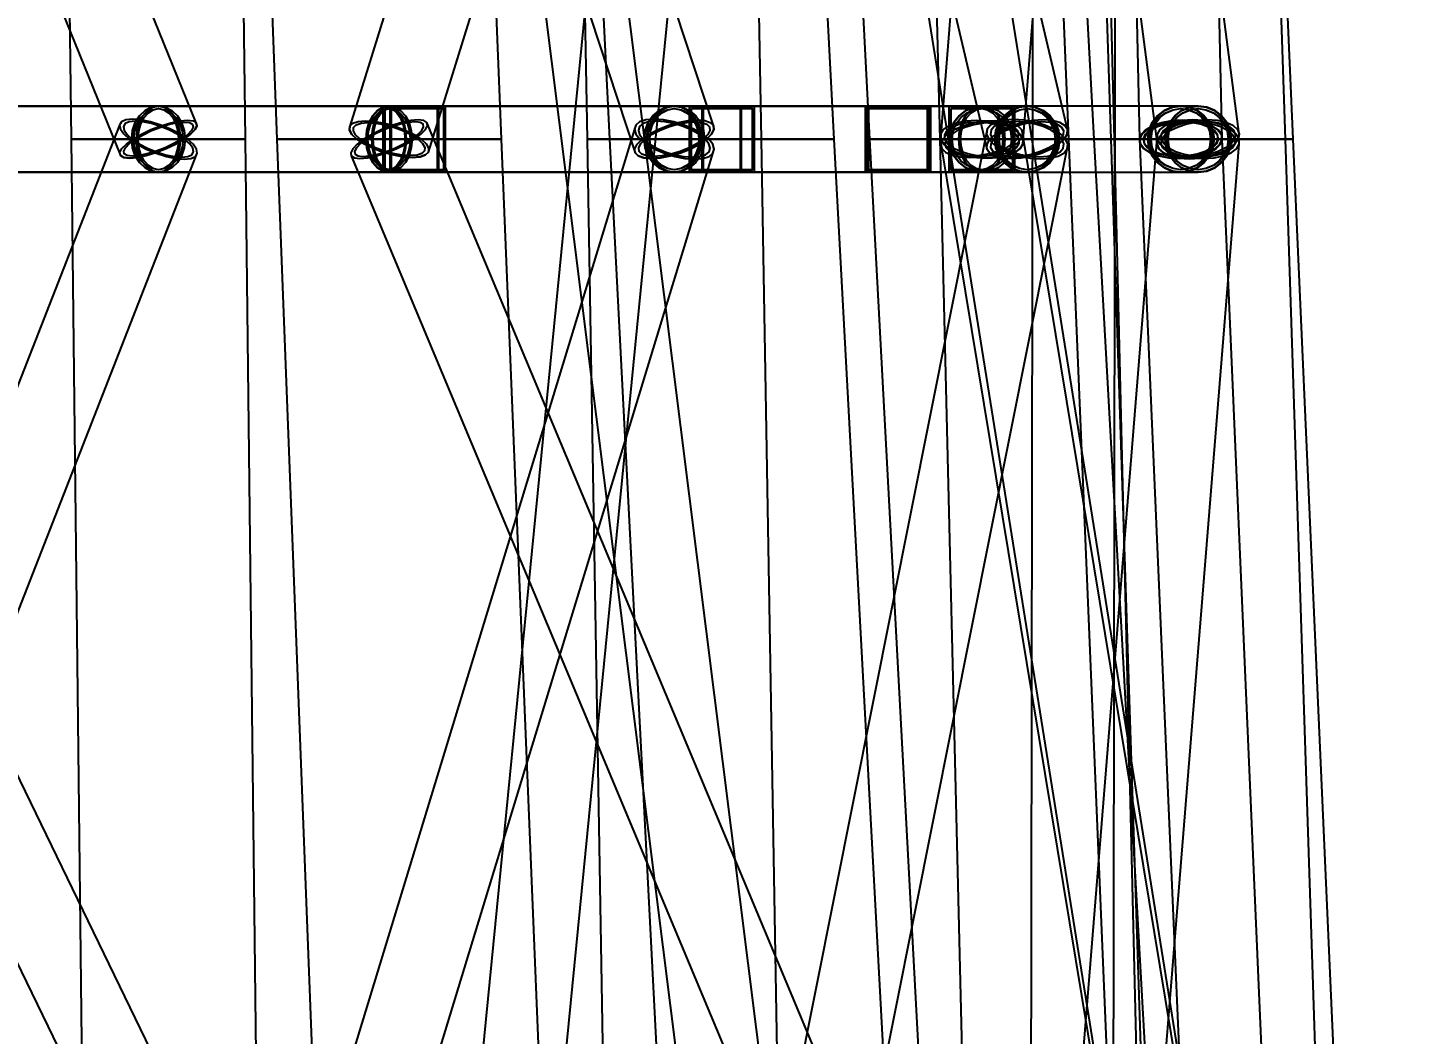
# Model space of a CAD drawing. Header units: millimetres. Extents: x -123812 to 252100, y -3000 to 639000.
# Drawn here: x 12595 to 21072, y 204509 to 210684 of the extents above; entities that cross this region are included whole.
import ezdxf

# ---------------------------------------------------------------- set-up
doc = ezdxf.new("R2010")
doc.units = ezdxf.units.MM
doc.layers.add('D-STR-DIM', color=7, linetype='Continuous', lineweight=13)
doc.layers.add('D-STR-STRC', color=7, linetype='Continuous', lineweight=25)
doc.styles.add('OpenSansCondensed-Light', font='OpenSansCondensed-Light.ttf')
doc.styles.add('TOWER_UNICODE', font='Arial Unicode.ttf')
doc.dimstyles.new('EZDXF', dxfattribs={"dimtxt": 0.25, "dimasz": 0.175, "dimexe": 0.375, "dimexo": 0.125, "dimgap": 0.1, "dimtad": 1, "dimlfac": 100, "dimzin": 12, "dimdsep": 46, "dimtxsty": 'OpenSansCondensed-Light', "dimblk": 'ARCHTICK', "dimcen": 2.5, "dimazin": 3, "dimtfac": 0.5, "dimtmove": 2, "dimatfit": 3})

# ---------------------------------------------------------------- blocks, each defined once
blk = doc.blocks.new('_ARCHTICK')
at = {"color": 0, "linetype": 'BYBLOCK', "const_width": 0.15}
blk.add_lwpolyline([(-0.5, -0.5), (0.5, 0.5)], dxfattribs=at)

msp = doc.modelspace()

# ---------------------------------------------------------------- linework, layer by layer
at = {"layer": 'D-STR-STRC'}
for points in [[(13987.2, 224969), (17130.1, 199969), (17138.7, 199960.4), (17163.8, 199954.4), (17203.9, 199951.6), (17256.1, 199952.1), (17316.9, 199955.8), (17382.1, 199962.6), (17447.4, 199971.9), (17508.2, 199983.1), (17560.4, 199995.5), (17600.4, 200008.1), (17625.6, 200020.3), (17634.2, 200031), (14491.3, 225031)], [(17413.1, 225024.1), (14957, 200024.1), (14965.6, 200012.4), (14990.9, 199999.7), (15031.1, 199987.1), (15083.4, 199975.4), (15144.4, 199965.3), (15209.8, 199957.6), (15275.3, 199952.8), (15336.2, 199951.2), (15388.6, 199953), (15428.8, 199957.9), (15454, 199965.7), (15462.6, 199975.9), (17918.7, 224975.9)], [(15848.8, 224960.6), (19849.4, 199960.6), (19858, 199953.2), (19883, 199949), (19922.9, 199948.3), (19974.9, 199951.2), (20035.4, 199957.3), (20100.3, 199966.4), (20165.2, 199977.7), (20225.7, 199990.6), (20277.7, 200004.1), (20317.6, 200017.4), (20342.6, 200029.4), (20351.2, 200039.4), (16350.5, 225039.4)], [(18781.5, 225000.4), (18742.8, 200000.4), (18751.4, 199986.2), (18776.8, 199973), (18817.2, 199961.6), (18869.8, 199952.8), (18931, 199947.2), (18996.8, 199945.3), (19062.5, 199947), (19123.8, 199952.4), (19176.4, 199961), (19216.7, 199972.3), (19242.1, 199985.5), (19250.8, 199999.6), (19289.5, 224999.6)], [(9103.2, 219899.2), (13165.6, 209899.2), (13185.5, 209887.6), (13219.9, 209883.6), (13266.4, 209887.6), (13321.9, 209899.2), (13382.6, 209917.7), (13444.2, 209941.8), (13502.8, 209969.9), (13554.2, 210000), (13594.9, 210030.1), (13622.2, 210058.2), (13634.2, 210082.3), (13630.1, 210100.8), (9567.7, 220100.8)], [(13029, 219916.3), (16323, 209916.3), (16341.7, 209897.5), (16375.5, 209885.7), (16422, 209881.7), (16478.1, 209885.7), (16539.9, 209897.5), (16603.3, 209916.3), (16663.9, 209940.8), (16717.6, 209969.4), (16760.7, 210000), (16790.4, 210030.6), (16804.5, 210059.2), (16802.1, 210083.7), (13508.1, 220083.7)], [(17679.5, 220079.3), (14571.7, 210079.3), (14570.2, 210056.1), (14585.2, 210029), (14615.8, 210000), (14659.7, 209971), (14714.1, 209943.9), (14775.2, 209920.7), (14838.9, 209902.9), (14900.8, 209891.7), (14956.6, 209887.9), (15002.7, 209891.7), (15035.8, 209902.9), (15053.7, 209920.7), (18161.6, 219920.7)], [(16129.5, 219940.2), (18480.3, 209940.2), (18496.2, 209915.4), (18527.7, 209896.4), (18572.9, 209884.4), (18628.6, 209880.3), (18691, 209884.4), (18755.8, 209896.4), (18818.7, 209915.4), (18875.4, 209940.2), (18922, 209969), (18955.2, 210000), (18973, 210031), (18974, 210059.8), (16623.2, 220059.8)], [(18994, 220030.2), (18197.6, 210030.2), (18198.1, 210000), (18215.6, 209969.8), (18249.1, 209941.7), (18296.2, 209917.6), (18353.7, 209899), (18417.7, 209887.4), (18483.8, 209883.4), (18547.6, 209887.4), (18604.6, 209899), (18651.1, 209917.6), (18683.8, 209941.7), (18700.5, 209969.8), (19496.9, 219969.8)], [(18221.3, 219968.9), (19524.1, 209968.9), (19535.6, 209940), (19563.5, 209915.1), (19605.9, 209896.1), (19659.9, 209884.1), (19721.8, 209880), (19787.4, 209884.1), (19852.3, 209896.1), (19912, 209915.1), (19962.4, 209940), (20000.1, 209968.9), (20022.6, 210000), (20028.3, 210031.1), (18725.4, 220031.1)], [(19189.2, 220000), (19416.6, 210000), (19422.8, 209969.2), (19445.8, 209940.5), (19484.2, 209915.8), (19535.2, 209896.9), (19595.4, 209885), (19660.8, 209880.9), (19726.8, 209885), (19788.9, 209896.9), (19843, 209915.8), (19885.4, 209940.5), (19913, 209969.2), (19924.2, 210000), (19696.7, 220000)], [(9416.5, 209796.8), (13397.9, 209796.8), (13432.6, 209803.7), (13465, 209824), (13492.9, 209856.3), (13514.2, 209898.4), (13527.6, 209947.4), (13532.2, 210000), (13527.6, 210052.6), (13514.2, 210101.6), (13492.9, 210143.7), (13465, 210176), (13432.6, 210196.3), (13397.9, 210203.2), (9416.5, 210203.2)], [(10359.7, 209796.8), (14812.7, 209796.8), (14839.9, 209803.7), (14865.3, 209824), (14887, 209856.3), (14903.8, 209898.4), (14914.3, 209947.4), (14917.8, 210000), (14914.3, 210052.6), (14903.8, 210101.6), (14887, 210143.7), (14865.3, 210176), (14839.9, 210196.3), (14812.7, 210203.2), (10359.7, 210203.2)], [(9724.4, 199913.6), (13636.1, 209913.6), (13631.5, 209938.9), (13611, 209968.4), (13576, 210000), (13528.8, 210031.6), (13472.7, 210061.1), (13411.6, 210086.4), (13349.4, 210105.8), (13290.6, 210118), (13239.1, 210122.2), (13198.4, 210118), (13171.3, 210105.8), (13159.6, 210086.4), (9248, 200086.4)], [(10130, 209895.1), (14980.1, 199895.1), (14987.5, 199883), (15010.1, 199878.9), (15046.4, 199883), (15093.7, 199895.1), (15149, 199914.4), (15208.4, 199939.5), (15267.9, 199968.7), (15323.5, 200000), (15371.3, 200031.3), (15408.1, 200060.5), (15431.4, 200085.6), (15439.6, 200104.9), (10589.5, 210104.9)], [(13757.3, 199939.1), (16807.3, 209939.1), (16798.4, 209968.5), (16773.4, 210000), (16734.1, 210031.5), (16683, 210060.9), (16623.8, 210086.2), (16560.4, 210105.5), (16497.1, 210117.7), (16438.3, 210121.9), (16388, 210117.7), (16349.5, 210105.5), (16325.6, 210086.2), (16317.9, 210060.9), (13267.9, 200060.9)], [(19228.5, 200102.5), (15044.5, 210102.5), (15025.2, 210114.3), (14991.4, 210118.3), (14945.4, 210114.3), (14890.4, 210102.5), (14830.1, 210083.7), (14768.6, 210059.2), (14710.1, 210030.6), (14658.6, 210000), (14617.6, 209969.4), (14589.9, 209940.8), (14577.4, 209916.3), (14580.9, 209897.5), (18765, 199897.5)], [(16979.5, 199939.8), (18972.9, 209939.8), (18976.5, 209968.8), (18963.1, 210000), (18933.7, 210031.2), (18890.1, 210060.2), (18835.5, 210085.2), (18773.5, 210104.3), (18708.3, 210116.3), (18644.4, 210120.4), (18586.1, 210116.3), (18537.5, 210104.3), (18501.8, 210085.2), (18481.4, 210060.2), (16488, 200060.2)], [(20351.3, 200029.3), (18700, 210029.3), (18694.3, 210056.6), (18671.8, 210080), (18634.2, 210098), (18584, 210109.3), (18524.5, 210113.1), (18459.9, 210109.3), (18394.6, 210098), (18333, 210080), (18279.3, 210056.6), (18237.1, 210029.3), (18209.4, 210000), (18198.1, 209970.7), (19849.3, 199970.7)], [(19220.2, 199969.4), (20027.6, 209969.4), (20027.2, 210000), (20009.7, 210030.6), (19976.3, 210059.1), (19929.3, 210083.6), (19871.8, 210102.4), (19807.8, 210114.2), (19741.7, 210118.2), (19677.9, 210114.2), (19620.8, 210102.4), (19574.3, 210083.6), (19541.6, 210059.1), (19524.8, 210030.6), (18717.4, 200030.6)], [(20357, 200000), (19923.5, 210000), (19919.8, 210029.9), (19899.2, 210057.8), (19862.9, 210081.8), (19813.5, 210100.1), (19754.4, 210111.7), (19689.6, 210115.6), (19623.4, 210111.7), (19560.5, 210100.1), (19505, 210081.8), (19460.8, 210057.8), (19430.9, 210029.9), (19417.3, 210000), (19850.8, 200000)]]:
    msp.add_lwpolyline(points, dxfattribs=at)
for points in [[(12734.5, 220000), (12862.9, 210000), (13932.8, 210000), (13802.6, 220000)], [(13751.2, 220000), (14124, 210000), (15501.4, 210000), (15102.2, 220000)], [(15669.2, 220000), (16165.1, 210000), (17542.4, 210000), (17020.1, 220000)], [(15842.3, 220000), (16027.6, 210000), (17097.6, 210000), (16910.4, 220000)], [(17245.1, 220000), (17760.4, 210000), (19137.7, 210000), (18596, 220000)], [(17939.3, 220000), (18192.2, 210000), (19262.1, 210000), (19007.4, 220000)], [(18570, 220000), (18981.7, 210000), (20359.1, 210000), (19920.9, 220000)], [(18909, 220000), (19241.3, 210000), (20311.2, 210000), (19977, 220000)], [(8391.1, 209800), (15115.9, 209800), (15115.9, 210200), (8391.1, 210200)], [(9275.7, 209800), (16973.2, 209800), (16973.2, 210200), (9275.7, 210200)], [(13233.8, 210000), (13239.4, 209947.4), (13255.8, 209898.4), (13281.9, 209856.3), (13315.8, 209824), (13355.4, 209803.7), (13397.9, 209796.8), (16562.6, 209796.8), (16605, 209803.7), (16644.6, 209824), (16678.6, 209856.3), (16704.6, 209898.4), (16721, 209947.4), (16726.6, 210000), (16721, 210052.6), (16704.6, 210101.6), (16678.6, 210143.7), (16644.6, 210176), (16605, 210196.3), (16562.6, 210203.2), (13397.9, 210203.2), (13355.4, 210196.3), (13315.8, 210176), (13281.9, 210143.7), (13255.8, 210101.6), (13239.4, 210052.6)], [(13561.9, 210000), (13556.3, 209947.4), (13539.9, 209898.4), (13513.8, 209856.3), (13479.9, 209824), (13440.3, 209803.7), (13397.9, 209796.8), (13355.4, 209803.7), (13315.8, 209824), (13281.9, 209856.3), (13255.8, 209898.4), (13239.4, 209947.4), (13233.8, 210000), (13239.4, 210052.6), (13255.8, 210101.6), (13281.9, 210143.7), (13315.8, 210176), (13355.4, 210196.3), (13397.9, 210203.2), (13440.3, 210196.3), (13479.9, 210176), (13513.8, 210143.7), (13539.9, 210101.6), (13556.3, 210052.6)], [(13548.9, 210000), (13543.8, 209951.5), (13528.7, 209906.4), (13504.7, 209867.6), (13473.4, 209837.9), (13437, 209819.2), (13397.9, 209812.8), (13358.7, 209819.2), (13322.3, 209837.9), (13291, 209867.6), (13267, 209906.4), (13251.9, 209951.5), (13246.8, 210000), (13251.9, 210048.5), (13267, 210093.6), (13291, 210132.4), (13322.3, 210162.1), (13358.7, 210180.8), (13397.9, 210187.2), (13437, 210180.8), (13473.4, 210162.1), (13504.7, 210132.4), (13528.7, 210093.6), (13543.8, 210048.5)], [(13532.2, 210000), (13527.6, 209947.4), (13514.2, 209898.4), (13492.9, 209856.3), (13465, 209824), (13432.6, 209803.7), (13397.9, 209796.8), (13363.1, 209803.7), (13330.7, 209824), (13302.8, 209856.3), (13281.5, 209898.4), (13268.1, 209947.4), (13263.5, 210000), (13268.1, 210052.6), (13281.5, 210101.6), (13302.8, 210143.7), (13330.7, 210176), (13363.1, 210196.3), (13397.9, 210203.2), (13432.6, 210196.3), (13465, 210176), (13492.9, 210143.7), (13514.2, 210101.6), (13527.6, 210052.6)], [(13521.6, 210000), (13517.4, 209951.5), (13505.1, 209906.4), (13485.4, 209867.6), (13459.7, 209837.9), (13429.9, 209819.2), (13397.9, 209812.8), (13365.8, 209819.2), (13336, 209837.9), (13310.3, 209867.6), (13290.6, 209906.4), (13278.3, 209951.5), (13274.1, 210000), (13278.3, 210048.5), (13290.6, 210093.6), (13310.3, 210132.4), (13336, 210162.1), (13365.8, 210180.8), (13397.9, 210187.2), (13429.9, 210180.8), (13459.7, 210162.1), (13485.4, 210132.4), (13505.1, 210093.6), (13517.4, 210048.5)], [(14671.6, 210000), (14676.4, 209947.4), (14690.5, 209898.4), (14712.9, 209856.3), (14742.1, 209824), (14776.2, 209803.7), (14812.7, 209796.8), (18449, 209796.8), (18485.6, 209803.7), (18519.6, 209824), (18548.8, 209856.3), (18571.3, 209898.4), (18585.3, 209947.4), (18590.2, 210000), (18585.3, 210052.6), (18571.3, 210101.6), (18548.8, 210143.7), (18519.6, 210176), (18485.6, 210196.3), (18449, 210203.2), (14812.7, 210203.2), (14776.2, 210196.3), (14742.1, 210176), (14712.9, 210143.7), (14690.5, 210101.6), (14676.4, 210052.6)], [(14953.8, 210000), (14949, 209947.4), (14934.9, 209898.4), (14912.5, 209856.3), (14883.3, 209824), (14849.2, 209803.7), (14812.7, 209796.8), (14776.2, 209803.7), (14742.1, 209824), (14712.9, 209856.3), (14690.5, 209898.4), (14676.4, 209947.4), (14671.6, 210000), (14676.4, 210052.6), (14690.5, 210101.6), (14712.9, 210143.7), (14742.1, 210176), (14776.2, 210196.3), (14812.7, 210203.2), (14849.2, 210196.3), (14883.3, 210176), (14912.5, 210143.7), (14934.9, 210101.6), (14949, 210052.6)], [(14942.7, 210000), (14938.3, 209951.5), (14925.3, 209906.4), (14904.6, 209867.6), (14877.7, 209837.9), (14846.3, 209819.2), (14812.7, 209812.8), (14779, 209819.2), (14747.7, 209837.9), (14720.8, 209867.6), (14700.1, 209906.4), (14687.1, 209951.5), (14682.7, 210000), (14687.1, 210048.5), (14700.1, 210093.6), (14720.8, 210132.4), (14747.7, 210162.1), (14779, 210180.8), (14812.7, 210187.2), (14846.3, 210180.8), (14877.7, 210162.1), (14904.6, 210132.4), (14925.3, 210093.6), (14938.3, 210048.5)], [(14917.8, 210000), (14914.3, 209947.4), (14903.8, 209898.4), (14887, 209856.3), (14865.3, 209824), (14839.9, 209803.7), (14812.7, 209796.8), (14785.5, 209803.7), (14760.1, 209824), (14738.3, 209856.3), (14721.6, 209898.4), (14711.1, 209947.4), (14707.5, 210000), (14711.1, 210052.6), (14721.6, 210101.6), (14738.3, 210143.7), (14760.1, 210176), (14785.5, 210196.3), (14812.7, 210203.2), (14839.9, 210196.3), (14865.3, 210176), (14887, 210143.7), (14903.8, 210101.6), (14914.3, 210052.6)], [(14909.6, 210000), (14906.3, 209951.5), (14896.6, 209906.4), (14881.2, 209867.6), (14861.1, 209837.9), (14837.8, 209819.2), (14812.7, 209812.8), (14787.6, 209819.2), (14764.3, 209837.9), (14744.2, 209867.6), (14728.8, 209906.4), (14719.1, 209951.5), (14715.8, 210000), (14719.1, 210048.5), (14728.8, 210093.6), (14744.2, 210132.4), (14764.3, 210162.1), (14787.6, 210180.8), (14812.7, 210187.2), (14837.8, 210180.8), (14861.1, 210162.1), (14881.2, 210132.4), (14896.6, 210093.6), (14906.3, 210048.5)], [(14777.1, 209800), (18125.1, 209800), (18125.1, 210200), (14777.1, 210200)], [(14777.1, 210200), (15157.5, 210200), (15157.5, 209800), (14777.1, 209800)], [(14788.5, 210188), (15146.1, 210188), (15146.1, 209812), (14788.5, 209812)], [(14818.7, 210200), (15115.9, 210200), (15115.9, 209800), (14818.7, 209800)], [(14827.6, 210188), (15107, 210188), (15107, 209812), (14827.6, 209812)], [(16376.7, 210000), (16383, 209947.4), (16401.6, 209898.4), (16431.1, 209856.3), (16469.6, 209824), (16514.5, 209803.7), (16562.6, 209796.8), (18727.2, 209796.8), (18775.3, 209803.7), (18820.1, 209824), (18858.6, 209856.3), (18888.2, 209898.4), (18906.7, 209947.4), (18913.1, 210000), (18906.7, 210052.6), (18888.2, 210101.6), (18858.6, 210143.7), (18820.1, 210176), (18775.3, 210196.3), (18727.2, 210203.2), (16562.6, 210203.2), (16514.5, 210196.3), (16469.6, 210176), (16431.1, 210143.7), (16401.6, 210101.6), (16383, 210052.6)], [(16748.5, 210000), (16742.1, 209947.4), (16723.6, 209898.4), (16694, 209856.3), (16655.5, 209824), (16610.7, 209803.7), (16562.6, 209796.8), (16514.5, 209803.7), (16469.6, 209824), (16431.1, 209856.3), (16401.6, 209898.4), (16383, 209947.4), (16376.7, 210000), (16383, 210052.6), (16401.6, 210101.6), (16431.1, 210143.7), (16469.6, 210176), (16514.5, 210196.3), (16562.6, 210203.2), (16610.7, 210196.3), (16655.5, 210176), (16694, 210143.7), (16723.6, 210101.6), (16742.1, 210052.6)], [(16733.8, 210000), (16728, 209951.5), (16710.9, 209906.4), (16683.7, 209867.6), (16648.2, 209837.9), (16606.9, 209819.2), (16562.6, 209812.8), (16518.3, 209819.2), (16477, 209837.9), (16441.5, 209867.6), (16414.3, 209906.4), (16397.2, 209951.5), (16391.3, 210000), (16397.2, 210048.5), (16414.3, 210093.6), (16441.5, 210132.4), (16477, 210162.1), (16518.3, 210180.8), (16562.6, 210187.2), (16606.9, 210180.8), (16648.2, 210162.1), (16683.7, 210132.4), (16710.9, 210093.6), (16728, 210048.5)], [(16726.6, 210000), (16721, 209947.4), (16704.6, 209898.4), (16678.6, 209856.3), (16644.6, 209824), (16605, 209803.7), (16562.6, 209796.8), (16520.1, 209803.7), (16480.6, 209824), (16446.6, 209856.3), (16420.5, 209898.4), (16404.2, 209947.4), (16398.6, 210000), (16404.2, 210052.6), (16420.5, 210101.6), (16446.6, 210143.7), (16480.6, 210176), (16520.1, 210196.3), (16562.6, 210203.2), (16605, 210196.3), (16644.6, 210176), (16678.6, 210143.7), (16704.6, 210101.6), (16721, 210052.6)], [(16713.7, 210000), (16708.5, 209951.5), (16693.4, 209906.4), (16669.4, 209867.6), (16638.1, 209837.9), (16601.7, 209819.2), (16562.6, 209812.8), (16523.5, 209819.2), (16487, 209837.9), (16455.7, 209867.6), (16431.7, 209906.4), (16416.6, 209951.5), (16411.5, 210000), (16416.6, 210048.5), (16431.7, 210093.6), (16455.7, 210132.4), (16487, 210162.1), (16523.5, 210180.8), (16562.6, 210187.2), (16601.7, 210180.8), (16638.1, 210162.1), (16669.4, 210132.4), (16693.4, 210093.6), (16708.5, 210048.5)], [(16655.1, 209800), (18133.5, 209800), (18133.5, 210200), (16655.1, 210200)], [(16655.1, 210200), (17052.4, 210200), (17052.4, 209800), (16655.1, 209800)], [(16667, 210188), (17040.5, 210188), (17040.5, 209812), (16667, 209812)], [(16734.3, 210200), (16973.2, 210200), (16973.2, 209800), (16734.3, 209800)], [(16741.5, 210188), (16966.1, 210188), (16966.1, 209812), (16741.5, 209812)], [(17735.1, 209800), (18648.8, 209800), (18648.8, 210200), (17735.1, 210200)], [(17735.1, 210200), (18134.6, 210200), (18134.6, 209800), (17735.1, 209800)], [(17736.2, 210200), (18133.5, 210200), (18133.5, 209800), (17736.2, 209800)], [(17744.6, 210200), (18125.1, 210200), (18125.1, 209800), (17744.6, 209800)], [(17747.1, 210188), (18122.6, 210188), (18122.6, 209812), (17747.1, 209812)], [(17748.1, 210188), (18121.6, 210188), (18121.6, 209812), (17748.1, 209812)], [(17756.1, 210188), (18113.7, 210188), (18113.7, 209812), (17756.1, 209812)], [(18249.3, 210200), (18648.8, 210200), (18648.8, 209800), (18249.3, 209800)], [(18251.9, 210000), (18258.6, 209947.4), (18278.3, 209898.4), (18309.6, 209856.3), (18350.5, 209824), (18398, 209803.7), (18449, 209796.8), (19670.4, 209796.8), (19721.4, 209803.7), (19769, 209824), (19809.8, 209856.3), (19841.2, 209898.4), (19860.8, 209947.4), (19867.6, 210000), (19860.8, 210052.6), (19841.2, 210101.6), (19809.8, 210143.7), (19769, 210176), (19721.4, 210196.3), (19670.4, 210203.2), (18449, 210203.2), (18398, 210196.3), (18350.5, 210176), (18309.6, 210143.7), (18278.3, 210101.6), (18258.6, 210052.6)], [(18646.2, 210000), (18639.5, 209947.4), (18619.8, 209898.4), (18588.5, 209856.3), (18547.6, 209824), (18500.1, 209803.7), (18449, 209796.8), (18398, 209803.7), (18350.5, 209824), (18309.6, 209856.3), (18278.3, 209898.4), (18258.6, 209947.4), (18251.9, 210000), (18258.6, 210052.6), (18278.3, 210101.6), (18309.6, 210143.7), (18350.5, 210176), (18398, 210196.3), (18449, 210203.2), (18500.1, 210196.3), (18547.6, 210176), (18588.5, 210143.7), (18619.8, 210101.6), (18639.5, 210052.6)], [(18261.3, 210188), (18636.8, 210188), (18636.8, 209812), (18261.3, 209812)], [(18630.7, 210000), (18624.5, 209951.5), (18606.4, 209906.4), (18577.5, 209867.6), (18539.9, 209837.9), (18496.1, 209819.2), (18449, 209812.8), (18402, 209819.2), (18358.2, 209837.9), (18320.6, 209867.6), (18291.7, 209906.4), (18273.6, 209951.5), (18267.4, 210000), (18273.6, 210048.5), (18291.7, 210093.6), (18320.6, 210132.4), (18358.2, 210162.1), (18402, 210180.8), (18449, 210187.2), (18496.1, 210180.8), (18539.9, 210162.1), (18577.5, 210132.4), (18606.4, 210093.6), (18624.5, 210048.5)], [(18590.2, 210000), (18585.3, 209947.4), (18571.3, 209898.4), (18548.8, 209856.3), (18519.6, 209824), (18485.6, 209803.7), (18449, 209796.8), (18412.5, 209803.7), (18378.5, 209824), (18349.3, 209856.3), (18326.8, 209898.4), (18312.7, 209947.4), (18307.9, 210000), (18312.7, 210052.6), (18326.8, 210101.6), (18349.3, 210143.7), (18378.5, 210176), (18412.5, 210196.3), (18449, 210203.2), (18485.6, 210196.3), (18519.6, 210176), (18548.8, 210143.7), (18571.3, 210101.6), (18585.3, 210052.6)], [(18579, 210000), (18574.6, 209951.5), (18561.6, 209906.4), (18541, 209867.6), (18514, 209837.9), (18482.7, 209819.2), (18449, 209812.8), (18415.4, 209819.2), (18384, 209837.9), (18357.1, 209867.6), (18336.5, 209906.4), (18323.5, 209951.5), (18319, 210000), (18323.5, 210048.5), (18336.5, 210093.6), (18357.1, 210132.4), (18384, 210162.1), (18415.4, 210180.8), (18449, 210187.2), (18482.7, 210180.8), (18514, 210162.1), (18541, 210132.4), (18561.6, 210093.6), (18574.6, 210048.5)], [(18528, 210000), (18534.8, 209947.4), (18554.7, 209898.4), (18586.3, 209856.3), (18627.6, 209824), (18675.6, 209803.7), (18727.2, 209796.8), (19776.2, 209796.8), (19827.8, 209803.7), (19875.8, 209824), (19917.1, 209856.3), (19948.7, 209898.4), (19968.6, 209947.4), (19975.4, 210000), (19968.6, 210052.6), (19948.7, 210101.6), (19917.1, 210143.7), (19875.8, 210176), (19827.8, 210196.3), (19776.2, 210203.2), (18727.2, 210203.2), (18675.6, 210196.3), (18627.6, 210176), (18586.3, 210143.7), (18554.7, 210101.6), (18534.8, 210052.6)], [(18926.4, 210000), (18919.6, 209947.4), (18899.7, 209898.4), (18868, 209856.3), (18826.8, 209824), (18778.7, 209803.7), (18727.2, 209796.8), (18675.6, 209803.7), (18627.6, 209824), (18586.3, 209856.3), (18554.7, 209898.4), (18534.8, 209947.4), (18528, 210000), (18534.8, 210052.6), (18554.7, 210101.6), (18586.3, 210143.7), (18627.6, 210176), (18675.6, 210196.3), (18727.2, 210203.2), (18778.7, 210196.3), (18826.8, 210176), (18868, 210143.7), (18899.7, 210101.6), (18919.6, 210052.6)], [(18913.1, 210000), (18906.7, 209947.4), (18888.2, 209898.4), (18858.6, 209856.3), (18820.1, 209824), (18775.3, 209803.7), (18727.2, 209796.8), (18679, 209803.7), (18634.2, 209824), (18595.7, 209856.3), (18566.2, 209898.4), (18547.6, 209947.4), (18541.3, 210000), (18547.6, 210052.6), (18566.2, 210101.6), (18595.7, 210143.7), (18634.2, 210176), (18679, 210196.3), (18727.2, 210203.2), (18775.3, 210196.3), (18820.1, 210176), (18858.6, 210143.7), (18888.2, 210101.6), (18906.7, 210052.6)], [(18910.7, 210000), (18904.4, 209951.5), (18886.1, 209906.4), (18856.9, 209867.6), (18818.9, 209837.9), (18774.7, 209819.2), (18727.2, 209812.8), (18679.7, 209819.2), (18635.4, 209837.9), (18597.4, 209867.6), (18568.2, 209906.4), (18549.9, 209951.5), (18543.7, 210000), (18549.9, 210048.5), (18568.2, 210093.6), (18597.4, 210132.4), (18635.4, 210162.1), (18679.7, 210180.8), (18727.2, 210187.2), (18774.7, 210180.8), (18818.9, 210162.1), (18856.9, 210132.4), (18886.1, 210093.6), (18904.4, 210048.5)], [(18898.4, 210000), (18892.6, 209951.5), (18875.5, 209906.4), (18848.3, 209867.6), (18812.8, 209837.9), (18771.5, 209819.2), (18727.2, 209812.8), (18682.8, 209819.2), (18641.5, 209837.9), (18606.1, 209867.6), (18578.8, 209906.4), (18561.7, 209951.5), (18555.9, 210000), (18561.7, 210048.5), (18578.8, 210093.6), (18606.1, 210132.4), (18641.5, 210162.1), (18682.8, 210180.8), (18727.2, 210187.2), (18771.5, 210180.8), (18812.8, 210162.1), (18848.3, 210132.4), (18875.5, 210093.6), (18892.6, 210048.5)], [(19467.2, 210000), (19474.2, 209947.4), (19494.5, 209898.4), (19526.7, 209856.3), (19568.8, 209824), (19617.8, 209803.7), (19670.4, 209796.8), (19776.2, 209796.8), (19828.8, 209803.7), (19877.8, 209824), (19919.9, 209856.3), (19952.2, 209898.4), (19972.5, 209947.4), (19979.4, 210000), (19972.5, 210052.6), (19952.2, 210101.6), (19919.9, 210143.7), (19877.8, 210176), (19828.8, 210196.3), (19776.2, 210203.2), (19670.4, 210203.2), (19617.8, 210196.3), (19568.8, 210176), (19526.7, 210143.7), (19494.5, 210101.6), (19474.2, 210052.6)], [(19873.5, 210000), (19866.6, 209947.4), (19846.3, 209898.4), (19814, 209856.3), (19772, 209824), (19723, 209803.7), (19670.4, 209796.8), (19617.8, 209803.7), (19568.8, 209824), (19526.7, 209856.3), (19494.5, 209898.4), (19474.2, 209947.4), (19467.2, 210000), (19474.2, 210052.6), (19494.5, 210101.6), (19526.7, 210143.7), (19568.8, 210176), (19617.8, 210196.3), (19670.4, 210203.2), (19723, 210196.3), (19772, 210176), (19814, 210143.7), (19846.3, 210101.6), (19866.6, 210052.6)], [(19867.6, 210000), (19860.8, 209947.4), (19841.2, 209898.4), (19809.8, 209856.3), (19769, 209824), (19721.4, 209803.7), (19670.4, 209796.8), (19619.4, 209803.7), (19571.8, 209824), (19531, 209856.3), (19499.6, 209898.4), (19479.9, 209947.4), (19473.2, 210000), (19479.9, 210052.6), (19499.6, 210101.6), (19531, 210143.7), (19571.8, 210176), (19619.4, 210196.3), (19670.4, 210203.2), (19721.4, 210196.3), (19769, 210176), (19809.8, 210143.7), (19841.2, 210101.6), (19860.8, 210052.6)], [(19857.6, 210000), (19851.2, 209951.5), (19832.5, 209906.4), (19802.7, 209867.6), (19764, 209837.9), (19718.8, 209819.2), (19670.4, 209812.8), (19622, 209819.2), (19576.8, 209837.9), (19538, 209867.6), (19508.3, 209906.4), (19489.6, 209951.5), (19483.2, 210000), (19489.6, 210048.5), (19508.3, 210093.6), (19538, 210132.4), (19576.8, 210162.1), (19622, 210180.8), (19670.4, 210187.2), (19718.8, 210180.8), (19764, 210162.1), (19802.7, 210132.4), (19832.5, 210093.6), (19851.2, 210048.5)], [(19852, 210000), (19845.9, 209951.5), (19827.7, 209906.4), (19798.8, 209867.6), (19761.2, 209837.9), (19717.4, 209819.2), (19670.4, 209812.8), (19623.4, 209819.2), (19579.6, 209837.9), (19541.9, 209867.6), (19513.1, 209906.4), (19494.9, 209951.5), (19488.7, 210000), (19494.9, 210048.5), (19513.1, 210093.6), (19541.9, 210132.4), (19579.6, 210162.1), (19623.4, 210180.8), (19670.4, 210187.2), (19717.4, 210180.8), (19761.2, 210162.1), (19798.8, 210132.4), (19827.7, 210093.6), (19845.9, 210048.5)], [(19979.4, 210000), (19972.5, 209947.4), (19952.2, 209898.4), (19919.9, 209856.3), (19877.8, 209824), (19828.8, 209803.7), (19776.2, 209796.8), (19723.6, 209803.7), (19674.6, 209824), (19632.6, 209856.3), (19600.3, 209898.4), (19580, 209947.4), (19573.1, 210000), (19580, 210052.6), (19600.3, 210101.6), (19632.6, 210143.7), (19674.6, 210176), (19723.6, 210196.3), (19776.2, 210203.2), (19828.8, 210196.3), (19877.8, 210176), (19919.9, 210143.7), (19952.2, 210101.6), (19972.5, 210052.6)], [(19975.4, 210000), (19968.6, 209947.4), (19948.7, 209898.4), (19917.1, 209856.3), (19875.8, 209824), (19827.8, 209803.7), (19776.2, 209796.8), (19724.7, 209803.7), (19676.6, 209824), (19635.4, 209856.3), (19603.7, 209898.4), (19583.8, 209947.4), (19577, 210000), (19583.8, 210052.6), (19603.7, 210101.6), (19635.4, 210143.7), (19676.6, 210176), (19724.7, 210196.3), (19776.2, 210203.2), (19827.8, 210196.3), (19875.8, 210176), (19917.1, 210143.7), (19948.7, 210101.6), (19968.6, 210052.6)], [(19963.4, 210000), (19957, 209951.5), (19938.3, 209906.4), (19908.6, 209867.6), (19869.8, 209837.9), (19824.7, 209819.2), (19776.2, 209812.8), (19727.8, 209819.2), (19682.6, 209837.9), (19643.9, 209867.6), (19614.1, 209906.4), (19595.4, 209951.5), (19589.1, 210000), (19595.4, 210048.5), (19614.1, 210093.6), (19643.9, 210132.4), (19682.6, 210162.1), (19727.8, 210180.8), (19776.2, 210187.2), (19824.7, 210180.8), (19869.8, 210162.1), (19908.6, 210132.4), (19938.3, 210093.6), (19957, 210048.5)], [(19959.7, 210000), (19953.5, 209951.5), (19935.1, 209906.4), (19906, 209867.6), (19868, 209837.9), (19823.7, 209819.2), (19776.2, 209812.8), (19728.7, 209819.2), (19684.5, 209837.9), (19646.5, 209867.6), (19617.3, 209906.4), (19599, 209951.5), (19592.7, 210000), (19599, 210048.5), (19617.3, 210093.6), (19646.5, 210132.4), (19684.5, 210162.1), (19728.7, 210180.8), (19776.2, 210187.2), (19823.7, 210180.8), (19868, 210162.1), (19906, 210132.4), (19935.1, 210093.6), (19953.5, 210048.5)], [(13219.7, 210000), (13266.9, 209968.4), (13323, 209938.9), (13384.1, 209913.6), (13446.3, 209894.2), (13505.1, 209882), (13556.6, 209877.8), (13597.3, 209882), (13624.4, 209894.2), (13636.1, 209913.6), (13631.5, 209938.9), (13611, 209968.4), (13576, 210000), (13528.8, 210031.6), (13472.7, 210061.1), (13411.6, 210086.4), (13349.4, 210105.8), (13290.6, 210118), (13239.1, 210122.2), (13198.4, 210118), (13171.3, 210105.8), (13159.6, 210086.4), (13164.2, 210061.1), (13184.7, 210031.6)], [(13554.2, 210000), (13502.8, 209969.9), (13444.2, 209941.8), (13382.6, 209917.7), (13321.9, 209899.2), (13266.4, 209887.6), (13219.9, 209883.6), (13185.5, 209887.6), (13165.6, 209899.2), (13161.5, 209917.7), (13173.5, 209941.8), (13200.8, 209969.9), (13241.5, 210000), (13292.9, 210030.1), (13351.5, 210058.2), (13413.1, 210082.3), (13473.8, 210100.8), (13529.3, 210112.4), (13575.8, 210116.4), (13610.2, 210112.4), (13630.1, 210100.8), (13634.2, 210082.3), (13622.2, 210058.2), (13594.9, 210030.1)], [(13237.3, 210000), (13279.8, 209971.5), (13330.3, 209944.9), (13385.5, 209922.1), (13441.5, 209904.6), (13494.5, 209893.6), (13541, 209889.8), (13577.7, 209893.6), (13602.1, 209904.6), (13612.6, 209922.1), (13608.5, 209944.9), (13590, 209971.5), (13558.4, 210000), (13515.9, 210028.5), (13465.4, 210055.1), (13410.2, 210077.9), (13354.2, 210095.4), (13301.2, 210106.4), (13254.7, 210110.2), (13218, 210106.4), (13193.6, 210095.4), (13183.1, 210077.9), (13187.2, 210055.1), (13205.7, 210028.5)], [(13538.8, 210000), (13492.5, 209972.8), (13439.7, 209947.5), (13384.1, 209925.8), (13329.4, 209909.1), (13279.4, 209898.7), (13237.4, 209895.1), (13206.4, 209898.7), (13188.4, 209909.1), (13184.7, 209925.8), (13195.6, 209947.5), (13220.2, 209972.8), (13256.9, 210000), (13303.2, 210027.2), (13356, 210052.5), (13411.6, 210074.2), (13466.3, 210090.9), (13516.3, 210101.3), (13558.3, 210104.9), (13589.3, 210101.3), (13607.3, 210090.9), (13611, 210074.2), (13600.1, 210052.5), (13575.5, 210027.2)], [(15009.6, 210000), (15040.2, 209971), (15055.2, 209943.9), (15053.7, 209920.7), (15035.8, 209902.9), (15002.7, 209891.7), (14956.6, 209887.9), (14900.8, 209891.7), (14838.9, 209902.9), (14775.2, 209920.7), (14714.1, 209943.9), (14659.7, 209971), (14615.8, 210000), (14585.2, 210029), (14570.2, 210056.1), (14571.7, 210079.3), (14589.6, 210097.1), (14622.7, 210108.3), (14668.7, 210112.1), (14724.6, 210108.3), (14786.5, 210097.1), (14850.2, 210079.3), (14911.3, 210056.1), (14965.7, 210029)], [(14658.6, 210000), (14617.6, 209969.4), (14589.9, 209940.8), (14577.4, 209916.3), (14580.9, 209897.5), (14600.2, 209885.7), (14634, 209881.7), (14680, 209885.7), (14735, 209897.5), (14795.3, 209916.3), (14856.8, 209940.8), (14915.3, 209969.4), (14966.8, 210000), (15007.8, 210030.6), (15035.5, 210059.2), (15048, 210083.7), (15044.5, 210102.5), (15025.2, 210114.3), (14991.4, 210118.3), (14945.4, 210114.3), (14890.4, 210102.5), (14830.1, 210083.7), (14768.6, 210059.2), (14710.1, 210030.6)], [(14990.2, 210000), (15017.8, 209973.8), (15031.3, 209949.4), (15030, 209928.5), (15013.9, 209912.4), (14984, 209902.3), (14942.5, 209898.9), (14892.1, 209902.3), (14836.3, 209912.4), (14778.9, 209928.5), (14723.8, 209949.4), (14674.8, 209973.8), (14635.1, 210000), (14607.6, 210026.2), (14594, 210050.6), (14595.4, 210071.5), (14611.5, 210087.6), (14641.4, 210097.7), (14682.9, 210101.1), (14733.3, 210097.7), (14789.1, 210087.6), (14846.5, 210071.5), (14901.6, 210050.6), (14950.6, 210026.2)], [(14673.8, 210000), (14636.8, 209972.4), (14611.8, 209946.7), (14600.5, 209924.6), (14603.7, 209907.6), (14621.1, 209897), (14651.6, 209893.3), (14693.1, 209897), (14742.7, 209907.6), (14797, 209924.6), (14852.5, 209946.7), (14905.2, 209972.4), (14951.6, 210000), (14988.6, 210027.6), (15013.6, 210053.3), (15024.8, 210075.4), (15021.7, 210092.4), (15004.2, 210103), (14973.8, 210106.7), (14932.3, 210103), (14882.7, 210092.4), (14828.4, 210075.4), (14772.9, 210053.3), (14720.2, 210027.6)], [(16351.8, 210000), (16391.1, 209968.5), (16442.1, 209939.1), (16501.4, 209913.8), (16564.8, 209894.5), (16628.1, 209882.3), (16686.9, 209878.1), (16737.2, 209882.3), (16775.6, 209894.5), (16799.5, 209913.8), (16807.3, 209939.1), (16798.4, 209968.5), (16773.4, 210000), (16734.1, 210031.5), (16683, 210060.9), (16623.8, 210086.2), (16560.4, 210105.5), (16497.1, 210117.7), (16438.3, 210121.9), (16388, 210117.7), (16349.5, 210105.5), (16325.6, 210086.2), (16317.9, 210060.9), (16326.8, 210031.5)], [(16760.7, 210000), (16717.6, 209969.4), (16663.9, 209940.8), (16603.3, 209916.3), (16539.9, 209897.5), (16478.1, 209885.7), (16422, 209881.7), (16375.5, 209885.7), (16341.7, 209897.5), (16323, 209916.3), (16320.7, 209940.8), (16334.8, 209969.4), (16364.4, 210000), (16407.6, 210030.6), (16461.3, 210059.2), (16521.9, 210083.7), (16585.3, 210102.5), (16647.1, 210114.3), (16703.2, 210118.3), (16749.7, 210114.3), (16783.4, 210102.5), (16802.1, 210083.7), (16804.5, 210059.2), (16790.4, 210030.6)], [(16372.5, 210000), (16408, 209971.6), (16454, 209945.1), (16507.4, 209922.3), (16564.6, 209904.8), (16621.6, 209893.9), (16674.6, 209890.1), (16720, 209893.9), (16754.7, 209904.8), (16776.2, 209922.3), (16783.2, 209945.1), (16775.2, 209971.6), (16752.7, 210000), (16717.2, 210028.4), (16671.2, 210054.9), (16617.8, 210077.7), (16560.6, 210095.2), (16503.5, 210106.1), (16450.5, 210109.9), (16405.2, 210106.1), (16370.5, 210095.2), (16348.9, 210077.7), (16341.9, 210054.9), (16350, 210028.4)], [(16741.2, 210000), (16702.3, 209972.4), (16653.9, 209946.7), (16599.3, 209924.6), (16542.1, 209907.6), (16486.4, 209896.9), (16435.8, 209893.3), (16393.9, 209896.9), (16363.5, 209907.6), (16346.6, 209924.6), (16344.5, 209946.7), (16357.2, 209972.4), (16383.9, 210000), (16422.8, 210027.6), (16471.2, 210053.3), (16525.9, 210075.4), (16583, 210092.4), (16638.8, 210103.1), (16689.3, 210106.7), (16731.3, 210103.1), (16761.7, 210092.4), (16778.5, 210075.4), (16780.7, 210053.3), (16768, 210027.6)], [(18700, 210000), (18700.5, 209969.8), (18683.8, 209941.7), (18651.1, 209917.6), (18604.6, 209899), (18547.6, 209887.4), (18483.8, 209883.4), (18417.7, 209887.4), (18353.7, 209899), (18296.2, 209917.6), (18249.1, 209941.7), (18215.6, 209969.8), (18198.1, 210000), (18197.6, 210030.2), (18214.3, 210058.3), (18247, 210082.4), (18293.4, 210101), (18350.5, 210112.6), (18414.3, 210116.6), (18480.4, 210112.6), (18544.4, 210101), (18601.9, 210082.4), (18649, 210058.3), (18682.4, 210030.2)], [(18209.4, 210000), (18198.1, 209970.7), (18203.8, 209943.4), (18226.2, 209920), (18263.9, 209902), (18314.1, 209890.7), (18373.6, 209886.9), (18438.2, 209890.7), (18503.5, 209902), (18565.1, 209920), (18618.8, 209943.4), (18660.9, 209970.7), (18688.6, 210000), (18700, 210029.3), (18694.3, 210056.6), (18671.8, 210080), (18634.2, 210098), (18584, 210109.3), (18524.5, 210113.1), (18459.9, 210109.3), (18394.6, 210098), (18333, 210080), (18279.3, 210056.6), (18237.1, 210029.3)], [(18675.3, 210000), (18675.7, 209972.8), (18660.7, 209947.4), (18631.2, 209925.7), (18589.3, 209909), (18537.9, 209898.5), (18480.4, 209894.9), (18420.8, 209898.5), (18363.1, 209909), (18311.2, 209925.7), (18268.8, 209947.4), (18238.6, 209972.8), (18222.8, 210000), (18222.4, 210027.2), (18237.4, 210052.6), (18266.9, 210074.3), (18308.7, 210091), (18360.2, 210101.5), (18417.7, 210105.1), (18477.3, 210101.5), (18535, 210091), (18586.9, 210074.3), (18629.3, 210052.6), (18659.5, 210027.2)], [(18233, 210000), (18222.8, 209973.6), (18227.9, 209949), (18248.2, 209927.9), (18282.1, 209911.7), (18327.4, 209901.5), (18381, 209898), (18439.2, 209901.5), (18498.1, 209911.7), (18553.7, 209927.9), (18602.1, 209949), (18640.1, 209973.6), (18665.1, 210000), (18675.3, 210026.4), (18670.1, 210051), (18649.9, 210072.1), (18616, 210088.3), (18570.7, 210098.5), (18517.1, 210102), (18458.9, 210098.5), (18400, 210088.3), (18344.4, 210072.1), (18296, 210051), (18258, 210026.4)], [(18491.2, 210000), (18520.7, 209968.8), (18564.2, 209939.8), (18618.8, 209914.8), (18680.9, 209895.7), (18746, 209883.7), (18809.9, 209879.6), (18868.2, 209883.7), (18916.8, 209895.7), (18952.5, 209914.8), (18972.9, 209939.8), (18976.5, 209968.8), (18963.1, 210000), (18933.7, 210031.2), (18890.1, 210060.2), (18835.5, 210085.2), (18773.5, 210104.3), (18708.3, 210116.3), (18644.4, 210120.4), (18586.1, 210116.3), (18537.5, 210104.3), (18501.8, 210085.2), (18481.4, 210060.2), (18477.8, 210031.2)], [(18955.2, 210000), (18922, 209969), (18875.4, 209940.2), (18818.7, 209915.4), (18755.8, 209896.4), (18691, 209884.4), (18628.6, 209880.3), (18572.9, 209884.4), (18527.7, 209896.4), (18496.2, 209915.4), (18480.3, 209940.2), (18481.3, 209969), (18499.1, 210000), (18532.4, 210031), (18578.9, 210059.8), (18635.6, 210084.6), (18698.5, 210103.6), (18763.4, 210115.6), (18825.8, 210119.7), (18881.4, 210115.6), (18926.6, 210103.6), (18958.2, 210084.6), (18974, 210059.8), (18973, 210031)], [(18514.4, 210000), (18541, 209971.9), (18580.2, 209945.7), (18629.5, 209923.2), (18685.4, 209906), (18744.2, 209895.1), (18801.8, 209891.4), (18854.3, 209895.1), (18898.2, 209906), (18930.4, 209923.2), (18948.7, 209945.7), (18952, 209971.9), (18939.9, 210000), (18913.3, 210028.1), (18874.1, 210054.3), (18824.8, 210076.8), (18768.9, 210094), (18710.1, 210104.9), (18652.5, 210108.6), (18600, 210104.9), (18556.2, 210094), (18524, 210076.8), (18505.6, 210054.3), (18502.4, 210028.1)], [(18932.8, 210000), (18902.8, 209972.1), (18860.8, 209946.1), (18809.7, 209923.7), (18753, 209906.6), (18694.5, 209895.8), (18638.3, 209892.1), (18588.1, 209895.8), (18547.4, 209906.6), (18518.9, 209923.7), (18504.6, 209946.1), (18505.5, 209972.1), (18521.5, 210000), (18551.5, 210027.9), (18593.5, 210053.9), (18644.6, 210076.3), (18701.3, 210093.4), (18759.8, 210104.2), (18816.1, 210107.9), (18866.3, 210104.2), (18907, 210093.4), (18935.4, 210076.3), (18949.7, 210053.9), (18948.8, 210027.9)], [(19924.2, 210000), (19913, 209969.2), (19885.4, 209940.5), (19843, 209915.8), (19788.9, 209896.9), (19726.8, 209885), (19660.8, 209880.9), (19595.4, 209885), (19535.2, 209896.9), (19484.2, 209915.8), (19445.8, 209940.5), (19422.8, 209969.2), (19416.6, 210000), (19427.8, 210030.8), (19455.4, 210059.5), (19497.8, 210084.2), (19551.8, 210103.1), (19614, 210115), (19680, 210119.1), (19745.4, 210115), (19805.6, 210103.1), (19856.6, 210084.2), (19895, 210059.5), (19918, 210030.8)], [(19417.3, 210000), (19421, 209970.1), (19441.6, 209942.2), (19477.9, 209918.2), (19527.2, 209899.9), (19586.4, 209888.3), (19651.2, 209884.4), (19717.4, 209888.3), (19780.3, 209899.9), (19835.8, 209918.2), (19880, 209942.2), (19909.9, 209970.1), (19923.5, 210000), (19919.8, 210029.9), (19899.2, 210057.8), (19862.9, 210081.8), (19813.5, 210100.1), (19754.4, 210111.7), (19689.6, 210115.6), (19623.4, 210111.7), (19560.5, 210100.1), (19505, 210081.8), (19460.8, 210057.8), (19430.9, 210029.9)], [(19899.2, 210000), (19889.1, 209972.2), (19864.2, 209946.3), (19826, 209924.1), (19777.3, 209907), (19721.2, 209896.3), (19661.7, 209892.7), (19602.8, 209896.3), (19548.5, 209907), (19502.5, 209924.1), (19467.9, 209946.3), (19447.2, 209972.2), (19441.6, 210000), (19451.6, 210027.8), (19476.6, 210053.7), (19514.7, 210075.9), (19563.5, 210093), (19619.5, 210103.7), (19679.1, 210107.3), (19738, 210103.7), (19792.3, 210093), (19838.3, 210075.9), (19872.9, 210053.7), (19893.6, 210027.8)], [(19442.2, 210000), (19445.5, 209973), (19464.1, 209947.9), (19496.8, 209926.3), (19541.3, 209909.7), (19594.6, 209899.3), (19653.1, 209895.8), (19712.7, 209899.3), (19769.5, 209909.7), (19819.5, 209926.3), (19859.4, 209947.9), (19886.3, 209973), (19898.6, 210000), (19895.3, 210027), (19876.6, 210052.1), (19844, 210073.7), (19799.5, 210090.3), (19746.1, 210100.7), (19687.7, 210104.2), (19628, 210100.7), (19571.3, 210090.3), (19521.3, 210073.7), (19481.4, 210052.1), (19454.5, 210027)], [(20022.6, 210000), (20000.1, 209968.9), (19962.4, 209940), (19912, 209915.1), (19852.3, 209896.1), (19787.4, 209884.1), (19721.8, 209880), (19659.9, 209884.1), (19605.9, 209896.1), (19563.5, 209915.1), (19535.6, 209940), (19524.1, 209968.9), (19529.8, 210000), (19552.3, 210031.1), (19590, 210060), (19640.5, 210084.9), (19700.1, 210103.9), (19765, 210115.9), (19830.6, 210120), (19892.5, 210115.9), (19946.5, 210103.9), (19988.9, 210084.9), (20016.8, 210060), (20028.3, 210031.1)], [(19525.2, 210000), (19542.7, 209969.4), (19576.1, 209940.9), (19623.2, 209916.4), (19680.6, 209897.6), (19744.6, 209885.8), (19810.7, 209881.8), (19874.5, 209885.8), (19931.6, 209897.6), (19978.1, 209916.4), (20010.8, 209940.9), (20027.6, 209969.4), (20027.2, 210000), (20009.7, 210030.6), (19976.3, 210059.1), (19929.3, 210083.6), (19871.8, 210102.4), (19807.8, 210114.2), (19741.7, 210118.2), (19677.9, 210114.2), (19620.8, 210102.4), (19574.3, 210083.6), (19541.6, 210059.1), (19524.8, 210030.6)], [(19998.4, 210000), (19978.1, 209972), (19944.1, 209945.9), (19898.6, 209923.5), (19844.8, 209906.3), (19786.3, 209895.5), (19727.2, 209891.8), (19671.3, 209895.5), (19622.7, 209906.3), (19584.5, 209923.5), (19559.3, 209945.9), (19549, 209972), (19554.1, 210000), (19574.3, 210028), (19608.4, 210054.1), (19653.8, 210076.5), (19707.6, 210093.7), (19766.1, 210104.5), (19825.3, 210108.2), (19881.1, 210104.5), (19929.8, 210093.7), (19968, 210076.5), (19993.1, 210054.1), (20003.5, 210028)], [(19549.9, 210000), (19565.7, 209972.4), (19595.8, 209946.7), (19638.2, 209924.6), (19690, 209907.7), (19747.7, 209897.1), (19807.3, 209893.4), (19864.8, 209897.1), (19916.3, 209907.7), (19958.2, 209924.6), (19987.7, 209946.7), (20002.8, 209972.4), (20002.5, 210000), (19986.7, 210027.6), (19956.6, 210053.3), (19914.2, 210075.4), (19862.4, 210092.3), (19804.7, 210102.9), (19745.1, 210106.6), (19687.6, 210102.9), (19636.1, 210092.3), (19594.2, 210075.4), (19564.7, 210053.3), (19549.6, 210027.6)], [(12862.9, 210000), (12976.7, 200000), (14048.5, 200000), (13932.8, 210000)], [(13932.8, 210000), (13914.6, 210000), (13861.1, 210000), (13776.1, 210000), (13665.3, 210000), (13536.3, 210000), (13397.9, 210000), (13259.4, 210000), (13130.4, 210000), (13019.6, 210000), (12934.6, 210000), (12881.1, 210000), (12862.9, 210000), (12881.1, 210000), (12934.6, 210000), (13019.6, 210000), (13130.4, 210000), (13259.4, 210000), (13397.9, 210000), (13536.3, 210000), (13665.3, 210000), (13776.1, 210000), (13861.1, 210000), (13914.6, 210000)], [(13932.8, 210000), (13914.6, 210000), (13861.1, 210000), (13776.1, 210000), (13665.3, 210000), (13536.3, 210000), (13397.9, 210000), (13259.4, 210000), (13130.4, 210000), (13019.6, 210000), (12934.6, 210000), (12881.1, 210000), (12862.9, 210000), (12881.1, 210000), (12934.6, 210000), (13019.6, 210000), (13130.4, 210000), (13259.4, 210000), (13397.9, 210000), (13536.3, 210000), (13665.3, 210000), (13776.1, 210000), (13861.1, 210000), (13914.6, 210000)], [(13895.3, 210000), (13878.3, 210000), (13828.6, 210000), (13749.6, 210000), (13646.6, 210000), (13526.6, 210000), (13397.9, 210000), (13269.1, 210000), (13149.1, 210000), (13046.1, 210000), (12967.1, 210000), (12917.4, 210000), (12900.4, 210000), (12917.4, 210000), (12967.1, 210000), (13046.1, 210000), (13149.1, 210000), (13269.1, 210000), (13397.9, 210000), (13526.6, 210000), (13646.6, 210000), (13749.6, 210000), (13828.6, 210000), (13878.3, 210000)], [(13895.3, 210000), (13878.3, 210000), (13828.6, 210000), (13749.6, 210000), (13646.6, 210000), (13526.6, 210000), (13397.9, 210000), (13269.1, 210000), (13149.1, 210000), (13046.1, 210000), (12967.1, 210000), (12917.4, 210000), (12900.4, 210000), (12917.4, 210000), (12967.1, 210000), (13046.1, 210000), (13149.1, 210000), (13269.1, 210000), (13397.9, 210000), (13526.6, 210000), (13646.6, 210000), (13749.6, 210000), (13828.6, 210000), (13878.3, 210000)], [(14124, 210000), (14507.9, 200000), (15911.7, 200000), (15501.4, 210000)], [(15501.4, 210000), (15477.9, 210000), (15409.1, 210000), (15299.7, 210000), (15157, 210000), (14990.9, 210000), (14812.7, 210000), (14634.4, 210000), (14468.4, 210000), (14325.7, 210000), (14216.3, 210000), (14147.5, 210000), (14124, 210000), (14147.5, 210000), (14216.3, 210000), (14325.7, 210000), (14468.4, 210000), (14634.4, 210000), (14812.7, 210000), (14990.9, 210000), (15157, 210000), (15299.7, 210000), (15409.1, 210000), (15477.9, 210000)], [(16027.6, 210000), (16197.9, 200000), (17269.7, 200000), (17097.6, 210000)], [(17097.6, 210000), (17079.3, 210000), (17025.9, 210000), (16940.9, 210000), (16830.1, 210000), (16701, 210000), (16562.6, 210000), (16424.1, 210000), (16295.1, 210000), (16184.3, 210000), (16099.3, 210000), (16045.8, 210000), (16027.6, 210000), (16045.8, 210000), (16099.3, 210000), (16184.3, 210000), (16295.1, 210000), (16424.1, 210000), (16562.6, 210000), (16701, 210000), (16830.1, 210000), (16940.9, 210000), (17025.9, 210000), (17079.3, 210000)], [(17097.6, 210000), (17079.3, 210000), (17025.9, 210000), (16940.9, 210000), (16830.1, 210000), (16701, 210000), (16562.6, 210000), (16424.1, 210000), (16295.1, 210000), (16184.3, 210000), (16099.3, 210000), (16045.8, 210000), (16027.6, 210000), (16045.8, 210000), (16099.3, 210000), (16184.3, 210000), (16295.1, 210000), (16424.1, 210000), (16562.6, 210000), (16701, 210000), (16830.1, 210000), (16940.9, 210000), (17025.9, 210000), (17079.3, 210000)], [(17060, 210000), (17043.1, 210000), (16993.4, 210000), (16914.3, 210000), (16811.3, 210000), (16691.3, 210000), (16562.6, 210000), (16433.8, 210000), (16313.9, 210000), (16210.8, 210000), (16131.8, 210000), (16082.1, 210000), (16065.1, 210000), (16082.1, 210000), (16131.8, 210000), (16210.8, 210000), (16313.9, 210000), (16433.8, 210000), (16562.6, 210000), (16691.3, 210000), (16811.3, 210000), (16914.3, 210000), (16993.4, 210000), (17043.1, 210000)], [(17060, 210000), (17043.1, 210000), (16993.4, 210000), (16914.3, 210000), (16811.3, 210000), (16691.3, 210000), (16562.6, 210000), (16433.8, 210000), (16313.9, 210000), (16210.8, 210000), (16131.8, 210000), (16082.1, 210000), (16065.1, 210000), (16082.1, 210000), (16131.8, 210000), (16210.8, 210000), (16313.9, 210000), (16433.8, 210000), (16562.6, 210000), (16691.3, 210000), (16811.3, 210000), (16914.3, 210000), (16993.4, 210000), (17043.1, 210000)], [(16165.1, 210000), (16680.2, 200000), (18084, 200000), (17542.4, 210000)], [(17542.4, 210000), (17519, 210000), (17450.2, 210000), (17340.7, 210000), (17198.1, 210000), (17032, 210000), (16853.8, 210000), (16675.5, 210000), (16509.4, 210000), (16366.8, 210000), (16257.4, 210000), (16188.6, 210000), (16165.1, 210000), (16188.6, 210000), (16257.4, 210000), (16366.8, 210000), (16509.4, 210000), (16675.5, 210000), (16853.8, 210000), (17032, 210000), (17198.1, 210000), (17340.7, 210000), (17450.2, 210000), (17519, 210000)], [(17760.4, 210000), (18294.9, 200000), (19698.7, 200000), (19137.7, 210000)], [(19137.7, 210000), (19114.3, 210000), (19045.5, 210000), (18936, 210000), (18793.4, 210000), (18627.3, 210000), (18449, 210000), (18270.8, 210000), (18104.7, 210000), (17962.1, 210000), (17852.6, 210000), (17783.8, 210000), (17760.4, 210000), (17783.8, 210000), (17852.6, 210000), (17962.1, 210000), (18104.7, 210000), (18270.8, 210000), (18449, 210000), (18627.3, 210000), (18793.4, 210000), (18936, 210000), (19045.5, 210000), (19114.3, 210000)], [(18192.2, 210000), (18432.9, 200000), (19504.7, 200000), (19262.1, 210000)], [(19262.1, 210000), (19243.9, 210000), (19190.5, 210000), (19105.4, 210000), (18994.6, 210000), (18865.6, 210000), (18727.2, 210000), (18588.7, 210000), (18459.7, 210000), (18348.9, 210000), (18263.9, 210000), (18210.4, 210000), (18192.2, 210000), (18210.4, 210000), (18263.9, 210000), (18348.9, 210000), (18459.7, 210000), (18588.7, 210000), (18727.2, 210000), (18865.6, 210000), (18994.6, 210000), (19105.4, 210000), (19190.5, 210000), (19243.9, 210000)], [(19262.1, 210000), (19243.9, 210000), (19190.5, 210000), (19105.4, 210000), (18994.6, 210000), (18865.6, 210000), (18727.2, 210000), (18588.7, 210000), (18459.7, 210000), (18348.9, 210000), (18263.9, 210000), (18210.4, 210000), (18192.2, 210000), (18210.4, 210000), (18263.9, 210000), (18348.9, 210000), (18459.7, 210000), (18588.7, 210000), (18727.2, 210000), (18865.6, 210000), (18994.6, 210000), (19105.4, 210000), (19190.5, 210000), (19243.9, 210000)], [(19224.6, 210000), (19207.7, 210000), (19158, 210000), (19078.9, 210000), (18975.9, 210000), (18855.9, 210000), (18727.2, 210000), (18598.4, 210000), (18478.4, 210000), (18375.4, 210000), (18296.4, 210000), (18246.7, 210000), (18229.7, 210000), (18246.7, 210000), (18296.4, 210000), (18375.4, 210000), (18478.4, 210000), (18598.4, 210000), (18727.2, 210000), (18855.9, 210000), (18975.9, 210000), (19078.9, 210000), (19158, 210000), (19207.7, 210000)], [(19224.6, 210000), (19207.7, 210000), (19158, 210000), (19078.9, 210000), (18975.9, 210000), (18855.9, 210000), (18727.2, 210000), (18598.4, 210000), (18478.4, 210000), (18375.4, 210000), (18296.4, 210000), (18246.7, 210000), (18229.7, 210000), (18246.7, 210000), (18296.4, 210000), (18375.4, 210000), (18478.4, 210000), (18598.4, 210000), (18727.2, 210000), (18855.9, 210000), (18975.9, 210000), (19078.9, 210000), (19158, 210000), (19207.7, 210000)], [(18981.7, 210000), (19398.4, 200000), (20802.2, 200000), (20359.1, 210000)], [(20359.1, 210000), (20335.6, 210000), (20266.8, 210000), (20157.4, 210000), (20014.7, 210000), (19848.6, 210000), (19670.4, 210000), (19492.1, 210000), (19326.1, 210000), (19183.4, 210000), (19074, 210000), (19005.2, 210000), (18981.7, 210000), (19005.2, 210000), (19074, 210000), (19183.4, 210000), (19326.1, 210000), (19492.1, 210000), (19670.4, 210000), (19848.6, 210000), (20014.7, 210000), (20157.4, 210000), (20266.8, 210000), (20335.6, 210000)], [(19241.3, 210000), (19568, 200000), (20639.8, 200000), (20311.2, 210000)], [(20311.2, 210000), (20293, 210000), (20239.5, 210000), (20154.5, 210000), (20043.7, 210000), (19914.7, 210000), (19776.2, 210000), (19637.8, 210000), (19508.7, 210000), (19397.9, 210000), (19312.9, 210000), (19259.5, 210000), (19241.3, 210000), (19259.5, 210000), (19312.9, 210000), (19397.9, 210000), (19508.7, 210000), (19637.8, 210000), (19776.2, 210000), (19914.7, 210000), (20043.7, 210000), (20154.5, 210000), (20239.5, 210000), (20293, 210000)], [(20311.2, 210000), (20293, 210000), (20239.5, 210000), (20154.5, 210000), (20043.7, 210000), (19914.7, 210000), (19776.2, 210000), (19637.8, 210000), (19508.7, 210000), (19397.9, 210000), (19312.9, 210000), (19259.5, 210000), (19241.3, 210000), (19259.5, 210000), (19312.9, 210000), (19397.9, 210000), (19508.7, 210000), (19637.8, 210000), (19776.2, 210000), (19914.7, 210000), (20043.7, 210000), (20154.5, 210000), (20239.5, 210000), (20293, 210000)], [(20273.7, 210000), (20256.7, 210000), (20207, 210000), (20128, 210000), (20024.9, 210000), (19905, 210000), (19776.2, 210000), (19647.5, 210000), (19527.5, 210000), (19424.5, 210000), (19345.4, 210000), (19295.7, 210000), (19278.8, 210000), (19295.7, 210000), (19345.4, 210000), (19424.5, 210000), (19527.5, 210000), (19647.5, 210000), (19776.2, 210000), (19905, 210000), (20024.9, 210000), (20128, 210000), (20207, 210000), (20256.7, 210000)], [(20273.7, 210000), (20256.7, 210000), (20207, 210000), (20128, 210000), (20024.9, 210000), (19905, 210000), (19776.2, 210000), (19647.5, 210000), (19527.5, 210000), (19424.5, 210000), (19345.4, 210000), (19295.7, 210000), (19278.8, 210000), (19295.7, 210000), (19345.4, 210000), (19424.5, 210000), (19527.5, 210000), (19647.5, 210000), (19776.2, 210000), (19905, 210000), (20024.9, 210000), (20128, 210000), (20207, 210000), (20256.7, 210000)]]:
    msp.add_lwpolyline(points, close=True, dxfattribs=at)

# ---------------------------------------------------------------- dimensions: what is measured, and where the dimension line sits
at = {"layer": 'D-STR-DIM'}
for base, p2 in [((187000, 0), (0, 450000)), ((250000, 0), (0, 375000)), ((124000, 0), (0, 350000))]:
    msp.add_linear_dim(base=base, p1=(0, 0), p2=p2, angle=90, dimstyle='EZDXF', override={"dimtxt": 8400, "dimasz": 3750, "dimexe": 2100, "dimexo": 1800, "dimgap": 2100, "dimtad": 1, "dimdec": 0, "dimlfac": 1, "dimlunit": 2, "dimtxsty": 'TOWER_UNICODE', "dimclrd": 7, "dimclre": 7, "dimclrt": 7}, dxfattribs=at).render()

doc.saveas('drawing.dxf')
